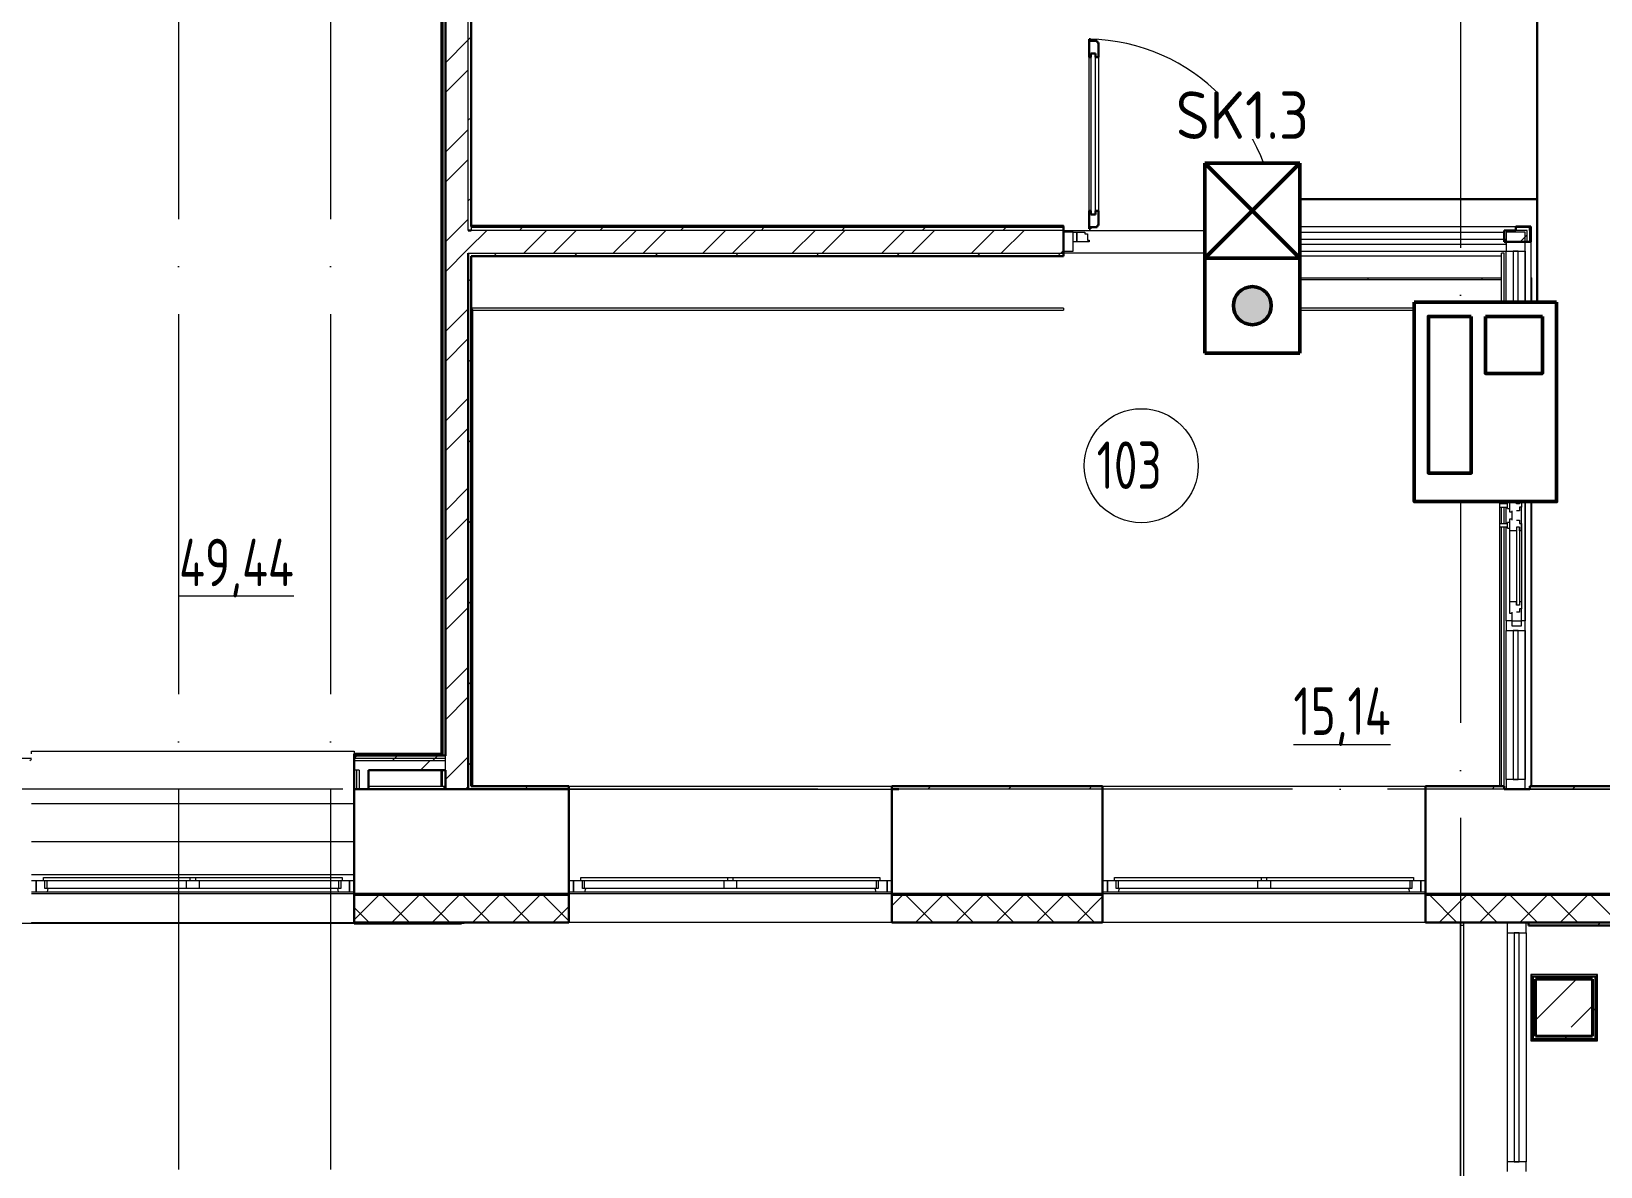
# Model space of a CAD drawing. Header units: millimetres. Extents: x -586848 to 520591, y -385801 to 675781.
# Drawn here: x -43034 to -34771, y 610581 to 616554 of the extents above; entities that cross this region are included whole.
import ezdxf

# ---------------------------------------------------------------- set-up
doc = ezdxf.new("R2010")
doc.units = ezdxf.units.MM
doc.set_wipeout_variables(frame=1)
doc.linetypes.add('ADSK_Линия сетки', pattern=[25, 20, -2.5, 0, -2.5])
doc.linetypes.add('Скрытая', pattern=[7.14375, 4.7625, -2.38125])
for name, color, linetype, lineweight in [('1Шлейф RS-485', 5, 'Скрытая', 50), ('_ Окна', 7, 'Continuous', 9), ('RC-Извещатели_охранные', 5, 'Continuous', 30), ('RC-Линии_связи-Адресные', 5, 'Continuous', 30), ('Витраж', 7, 'Continuous', 9), ('Двери', 252, 'Continuous', 9), ('Лестницы', 252, 'Continuous', 9), ('Марки помещений', 252, 'Continuous', 20), ('Маркировка Не АУ', 7, 'Continuous', 25), ('Несущие колонны', 252, 'Continuous', 18), ('НО СКУД', 7, 'Continuous', 50), ('Ограждение', 252, 'Continuous', 9), ('Окна', 252, 'Continuous', 9), ('Оси', 252, 'Continuous', 9), ('Панели витража', 252, 'Continuous', 9), ('Перекрытие', 252, 'Continuous', 18), ('Стены внутренние', 7, 'Continuous', 18), ('Стены наружные', 7, 'Continuous', 18), ('Стены штриховка', 7, 'Continuous', 9)]:
    doc.layers.add(name, color=color, linetype=linetype, lineweight=lineweight)
doc.layers.add('Двери открывание', color=7, linetype='Continuous', lineweight=9, true_color=0xc0c0c0)
doc.styles.add('GOST Common_3', font='', dxfattribs={"height": 3.5})
doc.styles.add('ISOCPEUR', font='isocpeur.ttf', dxfattribs={"width": 0.9, "height": 350})
doc.styles.get('GOST Common_3').set_extended_font_data('GOST 2.304 type A')
pattern_1 = [(0, (-46194.8, 96), (0, 600), []), (90, (-46194.8, 96), (-600, 4e-14), [])]

# ---------------------------------------------------------------- blocks, each defined once
blk = doc.blocks.new('1 этаж')
at = {"layer": 'Несущие колонны', "lineweight": 9, "true_color": 0x636466}
h = blk.add_hatch(dxfattribs=at)
h.set_pattern_fill('FP_10', color=251, angle=180, style=0, pattern_type=2)
h.set_pattern_definition([(45, (-32119.82, 96), (-224.5064, 224.5064), []), (45, (-31895.32, 96), (-224.5064, 224.5064), [396.875, -79.375, 3.353, -76.022])])
h.paths.add_polyline_path([(-34010.8, -21443.7), (-34010.8, -21143.7), (-34310.8, -21143.7), (-34310.8, -21443.7)])
at = {"layer": 'Ограждение', "true_color": 0x636466}
h = blk.add_hatch(dxfattribs=at)
h.set_pattern_fill('FP_25', color=251, style=0, pattern_type=2)
h.set_pattern_definition([(0, (-32119.8, 96), (0, 600), []), (90, (-32119.8, 96), (-600, 4e-14), [])])
h.paths.add_polyline_path([(-39500.4, -17183.7), (-36795.8, -17183.7), (-36795.8, -17178.7), (-39915.8, -17178.7), (-39915.8, -17183.7), (-39910.8, -17183.7)])
h = blk.add_hatch(dxfattribs=at)
h.set_pattern_fill('FP_29', color=251, style=0, pattern_type=2)
h.set_pattern_definition(pattern_1)
h.paths.add_polyline_path([(-35565.8, -17463.7), (-34490.8, -17463.7), (-34490.8, -17453.7), (-35565.8, -17453.7)])
h.paths.add_polyline_path([(-34335.8, -17458.7), (-34330.8, -17453.7), (-34335.8, -17453.7)])
h = blk.add_hatch(dxfattribs=at)
h.set_pattern_fill('FP_29', color=251, style=0, pattern_type=2)
h.set_pattern_definition(pattern_1)
h.paths.add_polyline_path([(-34335.8, -20128.7), (-34330.8, -20128.7), (-34330.8, -17453.7), (-34335.8, -17458.7), (-34335.8, -20123.7)])
at = {"layer": 'Стены наружные', "lineweight": 9, "true_color": 0x636466}
h = blk.add_hatch(dxfattribs=at)
h.set_pattern_fill('FP_41', color=251, style=0, pattern_type=2)
h.set_pattern_definition([(180, (-32119.82, 96), (-1e-14, -100), [])])
h.paths.add_polyline_path([(-66005.8, -20703.7), (-64730.8, -20703.7), (-64730.8, -20693.7), (-66005.8, -20693.7)])
h.paths.add_polyline_path([(2117.4, -20703.7), (2694.2, -20703.7), (2694.2, -20693.7), (1409.2, -20693.7), (1409.2, -20703.7)])
h.paths.add_polyline_path([(-63030.8, -20703.7), (-61880.8, -20703.7), (-61880.8, -20693.7), (-63030.8, -20693.7)])
h.paths.add_polyline_path([(-752.8, -20703.7), (-290.8, -20703.7), (-290.8, -20693.7), (-1390.8, -20693.7), (-1390.8, -20703.7)])
h.paths.add_polyline_path([(-60180.8, -20703.7), (-59050.8, -20703.7), (-59050.8, -20693.7), (-60180.8, -20693.7)])
h.paths.add_polyline_path([(-3623, -20703.7), (-3090.8, -20703.7), (-3090.8, -20693.7), (-4165.8, -20693.7), (-4165.8, -20703.7)])
h.paths.add_polyline_path([(-57350.8, -20703.7), (-56240.8, -20703.7), (-56240.8, -20693.7), (-57350.8, -20693.7)])
h.paths.add_polyline_path([(-5865.8, -20703.7), (-5865.8, -20693.7), (-6960.8, -20693.7), (-6960.8, -20703.7), (-6493.2, -20703.7)])
h.paths.add_polyline_path([(-54540.8, -20703.7), (-53450.8, -20703.7), (-53450.8, -20693.7), (-54540.8, -20693.7)])
h.paths.add_polyline_path([(-8660.8, -20703.7), (-8660.8, -20693.7), (-9765.8, -20693.7), (-9765.8, -20703.7), (-9363.4, -20703.7)])
h.paths.add_polyline_path([(-51750.8, -20703.7), (-50620.8, -20703.7), (-50620.8, -20693.7), (-51750.8, -20693.7)])
h.paths.add_polyline_path([(-11516, -20703.7), (-11465.8, -20703.7), (-11465.8, -20693.7), (-12545.8, -20693.7), (-12545.8, -20703.7), (-12233.6, -20703.7)])
h.paths.add_polyline_path([(-48920.8, -20703.7), (-47800.8, -20703.7), (-47800.8, -20693.7), (-48920.8, -20693.7)])
h.paths.add_polyline_path([(-14245.8, -20703.7), (-14245.8, -20693.7), (-15320.8, -20693.7), (-15320.8, -20703.7), (-14386.2, -20703.7)])
h.paths.add_polyline_path([(-46100.8, -20703.7), (-45030.8, -20703.7), (-45030.8, -20693.7), (-46100.8, -20693.7)])
h.paths.add_polyline_path([(-17256.4, -20703.7), (-17020.8, -20703.7), (-17020.8, -20693.7), (-18120.8, -20693.7), (-18120.8, -20703.7), (-17974, -20703.7)])
h.paths.add_polyline_path([(-43330.8, -20703.7), (-42230.8, -20703.7), (-42230.8, -20693.7), (-43330.8, -20693.7)])
h.paths.add_polyline_path([(-19820.8, -20703.7), (-19820.8, -20693.7), (-20920.8, -20693.7), (-20920.8, -20703.7), (-20126.6, -20703.7)])
h.paths.add_polyline_path([(-40530.8, -20703.7), (-39400.8, -20703.7), (-39400.8, -20693.7), (-40530.8, -20693.7)])
h.paths.add_polyline_path([(-22620.8, -20703.7), (-22620.8, -20693.7), (-23700.8, -20693.7), (-23700.8, -20703.7), (-22996.8, -20703.7)])
h.paths.add_polyline_path([(-25867, -20703.7), (-25400.8, -20703.7), (-25400.8, -20693.7), (-26500.8, -20693.7), (-26500.8, -20703.7), (-26498.8, -20703.7)])
h.paths.add_polyline_path([(-37700.8, -20703.7), (-36590.8, -20703.7), (-36590.8, -20693.7), (-37700.8, -20693.7)])
h.paths.add_polyline_path([(-28202.8, -20703.7), (-28200.8, -20703.7), (-28200.8, -20693.7), (-29240.8, -20693.7), (-29239.8, -20703.7), (-28378.4, -20703.7)])
h.paths.add_polyline_path([(-34890.8, -20703.7), (-33780.8, -20703.7), (-33780.8, -20693.7), (-34890.8, -20693.7)])
h.paths.add_polyline_path([(-30940.8, -20703.7), (-30940.8, -20693.7), (-32080.8, -20693.7), (-32079.8, -20703.7), (-31090.8, -20703.7)])
at = {"layer": '_ Окна', "color": 251, "lineweight": 18, "true_color": 0x636466}
for p, q in [((-34385.8, -18123.7), (-34435.8, -18123.7)), ((-34435.8, -18123.7), (-34435.8, -18194.7)), ((-34385.8, -18212.7), (-34385.8, -18123.7)), ((-34445.8, -18249.7), (-34445.8, -18187.7)), ((-34445.8, -18187.7), (-34435.8, -18187.7)), ((-34411.8, -18249.7), (-34445.8, -18249.7)), ((-34411.8, -18194.7), (-34395.8, -18194.7)), ((-34411.8, -18231.7), (-34411.8, -18249.7)), ((-34395.8, -18231.7), (-34411.8, -18231.7)), ((-34395.8, -18194.7), (-34395.8, -18212.7)), ((-34395.8, -18212.7), (-34385.8, -18212.7)), ((-34395.8, -18249.7), (-34395.8, -18231.7)), ((-34385.8, -18249.7), (-34395.8, -18249.7)), ((-34385.8, -18249.7), (-34385.8, -18212.7)), ((-34445.8, -18685.7), (-34445.8, -18623.7)), ((-34411.8, -18623.7), (-34445.8, -18623.7)), ((-34411.8, -18641.7), (-34411.8, -18623.7)), ((-34395.8, -18641.7), (-34411.8, -18641.7)), ((-34395.8, -18623.7), (-34395.8, -18641.7)), ((-34385.8, -18623.7), (-34395.8, -18623.7)), ((-34385.8, -18660.7), (-34395.8, -18660.7)), ((-34395.8, -18660.7), (-34395.8, -18678.7)), ((-34385.8, -18623.7), (-34385.8, -18660.7)), ((-34385.8, -18746.7), (-34385.8, -18660.7)), ((-34435.8, -18685.7), (-34445.8, -18685.7)), ((-34445.8, -18783.7), (-34445.8, -18721.7)), ((-34445.8, -18721.7), (-34435.8, -18721.7)), ((-34435.8, -18678.7), (-34435.8, -18728.7)), ((-34395.8, -18678.7), (-34411.8, -18678.7)), ((-34411.8, -18728.7), (-34395.8, -18728.7)), ((-34395.8, -18728.7), (-34395.8, -18746.7)), ((-34395.8, -18746.7), (-34385.8, -18746.7)), ((-34385.8, -18783.7), (-34385.8, -18746.7)), ((-34411.8, -18783.7), (-34445.8, -18783.7)), ((-34411.8, -18765.7), (-34411.8, -18783.7)), ((-34395.8, -18765.7), (-34411.8, -18765.7)), ((-34395.8, -18783.7), (-34395.8, -18765.7)), ((-34385.8, -18783.7), (-34395.8, -18783.7)), ((-34445.8, -19219.7), (-34445.8, -19157.7)), ((-34411.8, -19157.7), (-34445.8, -19157.7)), ((-34411.8, -19175.7), (-34411.8, -19157.7)), ((-34395.8, -19157.7), (-34395.8, -19175.7)), ((-34385.8, -19157.7), (-34395.8, -19157.7)), ((-34385.8, -19157.7), (-34385.8, -19194.7)), ((-34435.8, -19219.7), (-34445.8, -19219.7)), ((-34435.8, -19212.7), (-34435.8, -19283.7)), ((-34395.8, -19175.7), (-34411.8, -19175.7)), ((-34395.8, -19212.7), (-34411.8, -19212.7)), ((-34385.8, -19194.7), (-34395.8, -19194.7)), ((-34395.8, -19194.7), (-34395.8, -19212.7)), ((-34385.8, -19283.7), (-34385.8, -19194.7)), ((-34435.8, -19283.7), (-34385.8, -19283.7)), ((-42167.8, -20625.7), (-42205.8, -20625.7)), ((-42205.8, -20625.7), (-42205.8, -20683.7)), ((-42159.8, -20666.7), (-42159.8, -20625.7)), ((-40601.8, -20625.7), (-40601.8, -20666.7)), ((-40555.8, -20625.7), (-40593.8, -20625.7)), ((-40555.8, -20683.7), (-40555.8, -20625.7)), ((-39337.8, -20625.7), (-39375.8, -20625.7)), ((-39375.8, -20625.7), (-39375.8, -20683.7)), ((-39329.8, -20666.7), (-39329.8, -20625.7)), ((-37771.8, -20625.7), (-37771.8, -20666.7)), ((-37725.8, -20625.7), (-37763.8, -20625.7)), ((-37725.8, -20683.7), (-37725.8, -20625.7)), ((-36527.8, -20625.7), (-36565.8, -20625.7)), ((-36565.8, -20625.7), (-36565.8, -20683.7)), ((-36519.8, -20666.7), (-36519.8, -20625.7)), ((-34961.8, -20625.7), (-34961.8, -20666.7)), ((-34915.8, -20625.7), (-34953.8, -20625.7)), ((-34915.8, -20683.7), (-34915.8, -20625.7)), ((-42205.8, -20683.7), (-42146.4, -20683.7)), ((-42147.8, -20666.7), (-42159.8, -20666.7)), ((-42146.4, -20683.7), (-42141.8, -20666.7)), ((-40619.8, -20666.7), (-40615.2, -20683.7)), ((-40615.2, -20683.7), (-40555.8, -20683.7)), ((-40601.8, -20666.7), (-40613.8, -20666.7)), ((-39375.8, -20683.7), (-39316.4, -20683.7)), ((-39317.8, -20666.7), (-39329.8, -20666.7)), ((-39316.4, -20683.7), (-39311.8, -20666.7)), ((-37789.8, -20666.7), (-37785.2, -20683.7)), ((-37785.2, -20683.7), (-37725.8, -20683.7)), ((-37771.8, -20666.7), (-37783.8, -20666.7)), ((-36565.8, -20683.7), (-36506.4, -20683.7)), ((-36507.8, -20666.7), (-36519.8, -20666.7)), ((-36506.4, -20683.7), (-36501.8, -20666.7)), ((-34979.8, -20666.7), (-34975.2, -20683.7)), ((-34975.2, -20683.7), (-34915.8, -20683.7)), ((-34961.8, -20666.7), (-34973.8, -20666.7))]:
    blk.add_line(p, q, dxfattribs=at)
at = {"layer": '_ Окна', "color": 251, "true_color": 0x636466}
for p, q in [((-34435.8, -18148.7), (-34385.8, -18148.7)), ((-34411.8, -18231.7), (-34411.8, -18641.7)), ((-34395.8, -18231.7), (-34395.8, -18641.7)), ((-34411.8, -18765.7), (-34411.8, -19175.7)), ((-34395.8, -18765.7), (-34395.8, -19175.7)), ((-34435.8, -19258.7), (-34385.8, -19258.7)), ((-42205.8, -20625.7), (-42230.8, -20625.7)), ((-42205.8, -20683.7), (-42205.8, -20625.7)), ((-40530.8, -20625.7), (-40555.8, -20625.7)), ((-40555.8, -20625.7), (-40555.8, -20683.7)), ((-39375.8, -20625.7), (-39400.8, -20625.7)), ((-39375.8, -20683.7), (-39375.8, -20625.7)), ((-37700.8, -20625.7), (-37725.8, -20625.7)), ((-37725.8, -20625.7), (-37725.8, -20683.7)), ((-36565.8, -20625.7), (-36590.8, -20625.7)), ((-36565.8, -20683.7), (-36565.8, -20625.7)), ((-34890.8, -20625.7), (-34915.8, -20625.7)), ((-34915.8, -20625.7), (-34915.8, -20683.7)), ((-42230.8, -20683.7), (-42205.8, -20683.7)), ((-40555.8, -20683.7), (-40530.8, -20683.7)), ((-39400.8, -20683.7), (-39375.8, -20683.7)), ((-37725.8, -20683.7), (-37700.8, -20683.7)), ((-36590.8, -20683.7), (-36565.8, -20683.7)), ((-34915.8, -20683.7), (-34890.8, -20683.7))]:
    blk.add_line(p, q, dxfattribs=at)
at = {"layer": 'Витраж', "color": 251, "lineweight": 18, "true_color": 0x636466, "extrusion": (0, 0, -1)}
for p, q in [((-36745.8, -17213.7), (-36795.8, -17213.7)), ((-36795.8, -17213.7), (-36795.8, -17313.7)), ((-36745.8, -17313.7), (-36745.8, -17263.7)), ((-35565.8, -17213.7), (-35615.8, -17213.7)), ((-35615.8, -17263.7), (-35615.8, -17313.7)), ((-35565.8, -17313.7), (-35565.8, -17213.7)), ((-36795.8, -17313.7), (-36745.8, -17313.7)), ((-35615.8, -17313.7), (-35565.8, -17313.7)), ((-34465.8, -18098.7), (-34465.8, -18148.7)), ((-34365.8, -18098.7), (-34465.8, -18098.7)), ((-34465.8, -18148.7), (-34435.8, -18148.7)), ((-34385.8, -18148.7), (-34365.8, -18148.7)), ((-34365.8, -18148.7), (-34365.8, -18098.7)), ((-34465.8, -19258.7), (-34465.8, -19308.7)), ((-34435.8, -19258.7), (-34465.8, -19258.7)), ((-34465.8, -19308.7), (-34365.8, -19308.7)), ((-34365.8, -19258.7), (-34385.8, -19258.7)), ((-34365.8, -19308.7), (-34365.8, -19258.7)), ((-34465.8, -20093.7), (-34465.8, -20143.7)), ((-34365.8, -20093.7), (-34465.8, -20093.7)), ((-34465.8, -20143.7), (-34365.8, -20143.7)), ((-34365.8, -20143.7), (-34365.8, -20093.7)), ((-34360.8, -20849.7), (-34460.8, -20849.7)), ((-34460.8, -20849.7), (-34460.8, -20899.7)), ((-34460.8, -20899.7), (-34360.8, -20899.7)), ((-34360.8, -20899.7), (-34360.8, -20849.7)), ((-34360.8, -22104.7), (-34460.8, -22104.7)), ((-34460.8, -22104.7), (-34460.8, -22154.7)), ((-34360.8, -22154.7), (-34360.8, -22104.7))]:
    blk.add_line(p, q, dxfattribs=at)
at = {"layer": 'Витраж', "color": 251, "true_color": 0x636466}
for p, q in [((-35565.8, -17213.7), (-34475.8, -17213.7)), ((-35565.8, -17313.7), (-34465.8, -17313.7)), ((-34465.8, -18098.7), (-34465.8, -17313.7)), ((-34465.8, -18098.7), (-34465.8, -17313.7)), ((-34365.8, -17313.7), (-34365.8, -18098.7)), ((-34365.8, -18098.7), (-34365.8, -17313.7)), ((-34465.8, -18643.2), (-34465.8, -18148.7)), ((-34465.8, -18643.2), (-34465.8, -18148.7)), ((-34365.8, -18148.7), (-34365.8, -19258.7)), ((-34365.8, -19258.7), (-34365.8, -18148.7)), ((-34465.8, -18748.2), (-34465.8, -18659.2)), ((-34465.8, -18748.2), (-34465.8, -18659.2)), ((-34465.8, -19258.7), (-34465.8, -18764.2)), ((-34465.8, -19258.7), (-34465.8, -18764.2)), ((-34465.8, -20093.7), (-34465.8, -19308.7)), ((-34465.8, -20093.7), (-34465.8, -19308.7)), ((-34365.8, -19308.7), (-34365.8, -20093.7)), ((-34365.8, -20093.7), (-34365.8, -19308.7)), ((-34460.8, -20899.7), (-34460.8, -22104.7)), ((-34360.8, -20899.7), (-34360.8, -22104.7))]:
    blk.add_line(p, q, dxfattribs=at)
at = {"layer": 'Витраж', "color": 251, "lineweight": 18, "true_color": 0x636466}
for p, q in [((-34465.8, -17213.7), (-34465.8, -17313.7)), ((-34365.8, -17213.7), (-34465.8, -17213.7)), ((-34365.8, -17313.7), (-34365.8, -17213.7)), ((-34465.8, -17313.7), (-34365.8, -17313.7))]:
    blk.add_line(p, q, dxfattribs=at)
at = {"layer": 'Двери', "color": 251, "lineweight": 30, "true_color": 0x636466}
for p, q in [((-36661.8, -16197.7), (-36653.8, -16197.7)), ((-36661.8, -16291.7), (-36661.8, -16197.7)), ((-36653.8, -16197.7), (-36653.8, -16206.7)), ((-36653.8, -16206.7), (-36619.8, -16206.7)), ((-36652.8, -16273.7), (-36652.8, -16291.7)), ((-36628.8, -16273.7), (-36652.8, -16273.7)), ((-36628.8, -16291.7), (-36628.8, -16273.7)), ((-36619.8, -16206.7), (-36619.8, -16215.7)), ((-36619.8, -16215.7), (-36611.8, -16215.7)), ((-36611.8, -16215.7), (-36611.8, -16291.7)), ((-36652.8, -16291.7), (-36661.8, -16291.7)), ((-36611.8, -16291.7), (-36628.8, -16291.7)), ((-36661.8, -17195.7), (-36661.8, -17101.7)), ((-36652.8, -17101.7), (-36661.8, -17101.7)), ((-36652.8, -17119.7), (-36652.8, -17101.7)), ((-36628.8, -17101.7), (-36628.8, -17119.7)), ((-36611.8, -17101.7), (-36628.8, -17101.7)), ((-36611.8, -17101.7), (-36611.8, -17177.7)), ((-36628.8, -17119.7), (-36652.8, -17119.7)), ((-36619.8, -17177.7), (-36619.8, -17186.7)), ((-36611.8, -17177.7), (-36619.8, -17177.7)), ((-36653.8, -17195.7), (-36661.8, -17195.7)), ((-36653.8, -17186.7), (-36653.8, -17195.7)), ((-36619.8, -17186.7), (-36653.8, -17186.7))]:
    blk.add_line(p, q, dxfattribs=at)
at = {"layer": 'Двери', "color": 251, "true_color": 0x636466}
for p, q in [((-36652.8, -16273.7), (-36652.8, -17119.7)), ((-36628.8, -16273.7), (-36652.8, -16273.7)), ((-36628.8, -17119.7), (-36628.8, -16273.7)), ((-36661.8, -17101.7), (-36661.8, -16291.7)), ((-36611.8, -16291.7), (-36611.8, -17101.7)), ((-36652.8, -17119.7), (-36628.8, -17119.7)), ((-36745.8, -17213.7), (-36725.8, -17213.7)), ((-36745.8, -17263.7), (-36745.8, -17213.7)), ((-36725.8, -17263.7), (-36745.8, -17263.7)), ((-36725.8, -17213.7), (-36725.8, -17263.7)), ((-36725.8, -17213.7), (-36684.8, -17213.7)), ((-36725.8, -17263.7), (-36725.8, -17213.7)), ((-36661.8, -17263.7), (-36725.8, -17263.7)), ((-36684.8, -17213.7), (-36684.8, -17221.7)), ((-36684.8, -17221.7), (-36670.8, -17221.7)), ((-36670.8, -17221.7), (-36670.8, -17255.7)), ((-36670.8, -17255.7), (-36661.8, -17255.7)), ((-36661.8, -17255.7), (-36661.8, -17263.7)), ((-35699.8, -17255.7), (-35690.8, -17255.7)), ((-35699.8, -17263.7), (-35699.8, -17255.7)), ((-35635.8, -17263.7), (-35699.8, -17263.7)), ((-35690.8, -17221.7), (-35676.8, -17221.7)), ((-35690.8, -17255.7), (-35690.8, -17221.7)), ((-35676.8, -17221.7), (-35676.8, -17213.7)), ((-35676.8, -17213.7), (-35635.8, -17213.7)), ((-35635.8, -17213.7), (-35615.8, -17213.7)), ((-35635.8, -17263.7), (-35635.8, -17213.7)), ((-35635.8, -17213.7), (-35635.8, -17263.7)), ((-35615.8, -17263.7), (-35635.8, -17263.7)), ((-35615.8, -17213.7), (-35615.8, -17263.7))]:
    blk.add_line(p, q, dxfattribs=at)
at = {"layer": 'Двери открывание', "color": 251, "true_color": 0x636466}
blk.add_arc((-36679.8, -17195.7), 998, 0, 88.96655, dxfattribs=at)
at = {"layer": 'Лестницы', "color": 251, "true_color": 0x636466}
for p, q in [((-34690.8, -20845.7), (-34690.8, -24413.8)), ((-34460.8, -20849.7), (-34460.8, -20845.7))]:
    blk.add_line(p, q, dxfattribs=at)
at = {"layer": 'Марки помещений', "color": 251, "true_color": 0x636466}
blk.add_circle((-36387.1, -18441.9), 300, dxfattribs=at)
at = {"layer": 'Несущие колонны', "color": 251, "lineweight": 40, "true_color": 0x636466}
for p, q in [((-34310.8, -21143.7), (-34310.8, -21443.7)), ((-34010.8, -21143.7), (-34310.8, -21143.7)), ((-34310.8, -21443.7), (-34310.8, -21143.7)), ((-34310.8, -21143.7), (-34010.8, -21143.7)), ((-34010.8, -21443.7), (-34010.8, -21143.7)), ((-34010.8, -21143.7), (-34010.8, -21443.7)), ((-34310.8, -21443.7), (-34010.8, -21443.7)), ((-34010.8, -21443.7), (-34310.8, -21443.7))]:
    blk.add_line(p, q, dxfattribs=at)
at = {"layer": 'Ограждение', "color": 251, "true_color": 0x636466}
for p, q in [((-40075.8, -15478.7), (-40075.8, -19958.8)), ((-36795.8, -17178.7), (-39915.8, -17178.7)), ((-36795.8, -17178.7), (-36795.8, -17183.7)), ((-35565.8, -17463.7), (-35565.8, -17453.7)), ((-35565.8, -17453.7), (-34490.8, -17453.7)), ((-34490.8, -17463.7), (-35565.8, -17463.7)), ((-34335.8, -17453.7), (-34330.8, -17453.7)), ((-34330.8, -17453.7), (-34335.8, -17458.7)), ((-34330.8, -20128.7), (-34330.8, -17453.7)), ((-36795.8, -17613.7), (-39915.8, -17613.7)), ((-39915.8, -17613.7), (-39905.8, -17623.7)), ((-39905.8, -17623.7), (-36795.8, -17623.7)), ((-39905.8, -20128.7), (-39905.8, -17623.7)), ((-36795.8, -17613.7), (-36795.8, -17623.7)), ((-35565.8, -17623.7), (-35565.8, -17613.7)), ((-34490.8, -17613.7), (-35565.8, -17613.7)), ((-35565.8, -17623.7), (-34500.8, -17623.7)), ((-34490.8, -17613.7), (-34500.8, -17623.7)), ((-34500.8, -17623.7), (-34500.8, -20128.7)), ((-42230.8, -19958.7), (-42230.8, -19943.7)), ((-42230.8, -19943.7), (-40530.8, -19943.7)), ((-40530.8, -19943.7), (-40530.8, -19958.7)), ((-40075.8, -20043.7), (-40075.8, -20128.7)), ((-40065.8, -20128.7), (-40065.8, -20043.7)), ((-42230.8, -20218.7), (-40530.8, -20218.7)), ((-42230.8, -20418.7), (-40530.8, -20418.7)), ((-42230.8, -20593.7), (-40530.8, -20593.7)), ((-34335.8, -21118.7), (-34335.8, -21468.7)), ((-33985.8, -21118.7), (-34335.8, -21118.7)), ((-34325.8, -21128.7), (-34335.8, -21118.7)), ((-33985.8, -21118.7), (-33995.8, -21128.7)), ((-33985.8, -21468.7), (-33985.8, -21118.7)), ((-34335.8, -21468.7), (-34325.8, -21458.7)), ((-34335.8, -21468.7), (-33985.8, -21468.7)), ((-33985.8, -21468.7), (-33995.8, -21458.7))]:
    blk.add_line(p, q, dxfattribs=at)
at = {"layer": 'Окна', "color": 251, "true_color": 0x636466}
for p, q in [((-34445.8, -18623.7), (-34445.8, -18249.7)), ((-34385.8, -18212.7), (-34385.8, -18660.7)), ((-34385.8, -18249.7), (-34385.8, -18623.7)), ((-34498.8, -18659.2), (-34498.8, -18643.2)), ((-34458.8, -18643.2), (-34498.8, -18643.2)), ((-34498.8, -18659.2), (-34458.8, -18659.2)), ((-34458.8, -18666.2), (-34458.8, -18636.2)), ((-34445.8, -18636.2), (-34458.8, -18636.2)), ((-34458.8, -18666.2), (-34445.8, -18666.2)), ((-34498.8, -18764.2), (-34498.8, -18748.2)), ((-34458.8, -18748.2), (-34498.8, -18748.2)), ((-34458.8, -18771.2), (-34458.8, -18741.2)), ((-34445.8, -18741.2), (-34458.8, -18741.2)), ((-34385.8, -18746.7), (-34385.8, -19194.7)), ((-34498.8, -18764.2), (-34458.8, -18764.2)), ((-34458.8, -18771.2), (-34445.8, -18771.2)), ((-34445.8, -19157.7), (-34445.8, -18783.7)), ((-34385.8, -18783.7), (-34385.8, -19157.7)), ((-42167.8, -20608.7), (-41395.8, -20608.7)), ((-42167.8, -20625.7), (-42167.8, -20608.7)), ((-41395.8, -20625.7), (-42167.8, -20625.7)), ((-42147.8, -20666.7), (-42147.8, -20625.7)), ((-41415.8, -20625.7), (-41415.8, -20666.7)), ((-41395.8, -20608.7), (-41365.8, -20608.7)), ((-41395.8, -20608.7), (-41395.8, -20625.7)), ((-41365.8, -20625.7), (-41395.8, -20625.7)), ((-41365.8, -20608.7), (-40593.8, -20608.7)), ((-41365.8, -20625.7), (-41365.8, -20608.7)), ((-40593.8, -20625.7), (-41365.8, -20625.7)), ((-41345.8, -20666.7), (-41345.8, -20625.7)), ((-40613.8, -20625.7), (-40613.8, -20666.7)), ((-40593.8, -20608.7), (-40593.8, -20625.7)), ((-39337.8, -20608.7), (-38565.8, -20608.7)), ((-39337.8, -20625.7), (-39337.8, -20608.7)), ((-38565.8, -20625.7), (-39337.8, -20625.7)), ((-39317.8, -20666.7), (-39317.8, -20625.7)), ((-38585.8, -20625.7), (-38585.8, -20666.7)), ((-38565.8, -20608.7), (-38535.8, -20608.7)), ((-38565.8, -20608.7), (-38565.8, -20625.7)), ((-38535.8, -20625.7), (-38565.8, -20625.7)), ((-38535.8, -20608.7), (-37763.8, -20608.7)), ((-38535.8, -20625.7), (-38535.8, -20608.7)), ((-37763.8, -20625.7), (-38535.8, -20625.7)), ((-38515.8, -20666.7), (-38515.8, -20625.7)), ((-37783.8, -20625.7), (-37783.8, -20666.7)), ((-37763.8, -20608.7), (-37763.8, -20625.7)), ((-36527.8, -20608.7), (-35755.8, -20608.7)), ((-36527.8, -20625.7), (-36527.8, -20608.7)), ((-35755.8, -20625.7), (-36527.8, -20625.7)), ((-36507.8, -20666.7), (-36507.8, -20625.7)), ((-35775.8, -20625.7), (-35775.8, -20666.7)), ((-35755.8, -20608.7), (-35725.8, -20608.7)), ((-35755.8, -20608.7), (-35755.8, -20625.7)), ((-35725.8, -20625.7), (-35755.8, -20625.7)), ((-35725.8, -20608.7), (-34953.8, -20608.7)), ((-35725.8, -20625.7), (-35725.8, -20608.7)), ((-34953.8, -20625.7), (-35725.8, -20625.7)), ((-35705.8, -20666.7), (-35705.8, -20625.7)), ((-34973.8, -20625.7), (-34973.8, -20666.7)), ((-34953.8, -20608.7), (-34953.8, -20625.7)), ((-41415.8, -20666.7), (-42147.8, -20666.7)), ((-42146.4, -20683.7), (-40615.2, -20683.7)), ((-41345.8, -20666.7), (-41415.8, -20666.7)), ((-40613.8, -20666.7), (-41345.8, -20666.7)), ((-38585.8, -20666.7), (-39317.8, -20666.7)), ((-39316.4, -20683.7), (-37785.2, -20683.7)), ((-38515.8, -20666.7), (-38585.8, -20666.7)), ((-37783.8, -20666.7), (-38515.8, -20666.7)), ((-35775.8, -20666.7), (-36507.8, -20666.7)), ((-36506.4, -20683.7), (-34975.2, -20683.7)), ((-35705.8, -20666.7), (-35775.8, -20666.7)), ((-34973.8, -20666.7), (-35705.8, -20666.7))]:
    blk.add_line(p, q, dxfattribs=at)
at = {"layer": 'Оси', "color": 251, "linetype": 'ADSK_Линия сетки', "ltscale": 100, "true_color": 0x636466}
for p, q in [((-34705.8, 32206.9), (-34705.8, -33769.9)), ((-41455.8, -2643.7), (-41455.8, -33769.9)), ((-40655.8, -2643.7), (-40655.8, -33769.9)), ((4411.5, -20143.7), (-72528.1, -20143.7))]:
    blk.add_line(p, q, dxfattribs=at)
at = {"layer": 'Панели витража', "color": 251, "lineweight": 18, "true_color": 0x636466}
for p, q in [((-34465.8, -17251.2), (-35565.8, -17251.2)), ((-35565.8, -17251.2), (-35565.8, -17276.2)), ((-34465.8, -17276.2), (-34465.8, -17251.2)), ((-35565.8, -17276.2), (-34465.8, -17276.2)), ((-34428.3, -17313.7), (-34428.3, -18098.7)), ((-34403.3, -17313.7), (-34428.3, -17313.7)), ((-34403.3, -18098.7), (-34403.3, -17313.7)), ((-34428.3, -18098.7), (-34403.3, -18098.7)), ((-34428.3, -19308.7), (-34428.3, -20093.7)), ((-34403.3, -19308.7), (-34428.3, -19308.7)), ((-34403.3, -20093.7), (-34403.3, -19308.7)), ((-34428.3, -20093.7), (-34403.3, -20093.7)), ((-34398.3, -20899.7), (-34423.3, -20899.7)), ((-34423.3, -20899.7), (-34423.3, -22104.7)), ((-34398.3, -22104.7), (-34398.3, -20899.7)), ((-34423.3, -22104.7), (-34398.3, -22104.7))]:
    blk.add_line(p, q, dxfattribs=at)
at = {"layer": 'Перекрытие', "color": 251, "ltscale": 100, "true_color": 0x636466}
blk.add_line((-34360.8, -20845.7), (-34360.8, -20849.7), dxfattribs=at)
at = {"layer": 'Стены внутренние', "color": 251, "lineweight": 30, "true_color": 0x636466}
for p, q in [((-40530.8, -20143.7), (-40530.8, -20693.7)), ((-40050.8, -20143.7), (-40455.8, -20143.7)), ((-39400.8, -20693.7), (-39400.8, -20143.7)), ((-37663.3, -20143.7), (-37700.8, -20143.7)), ((-37700.8, -20143.7), (-37700.8, -20693.7)), ((-36590.8, -20693.7), (-36590.8, -20143.7)), ((-34890.8, -20143.7), (-34890.8, -20693.7)), ((-34340.8, -20143.7), (-34475.8, -20143.7)), ((-40530.8, -20693.7), (-39400.8, -20693.7)), ((-40530.8, -20703.7), (-40530.8, -20845.7)), ((-39400.8, -20845.7), (-39400.8, -20703.7)), ((-37700.8, -20693.7), (-36590.8, -20693.7)), ((-37700.8, -20703.7), (-37700.8, -20845.7)), ((-36590.8, -20845.7), (-36590.8, -20703.7)), ((-34890.8, -20693.7), (-33780.8, -20693.7)), ((-34890.8, -20703.7), (-34890.8, -20845.7)), ((-40530.8, -20845.7), (-39400.8, -20845.7)), ((-37700.8, -20845.7), (-36590.8, -20845.7)), ((-34890.8, -20845.7), (-34348.3, -20845.7))]:
    blk.add_line(p, q, dxfattribs=at)
at = {"layer": 'Стены внутренние', "color": 251, "true_color": 0x636466}
for p, q in [((-39400.8, -20143.7), (-37700.8, -20143.7)), ((-36590.8, -20143.7), (-37663.3, -20143.7)), ((-34475.8, -20143.7), (-34890.8, -20143.7)), ((-33735.8, -20143.7), (-34340.8, -20143.7)), ((-40530.8, -20693.7), (-42230.8, -20693.7)), ((-37700.8, -20693.7), (-39400.8, -20693.7)), ((-34890.8, -20693.7), (-36590.8, -20693.7)), ((-37700.8, -20845.7), (-39400.8, -20845.7)), ((-34890.8, -20845.7), (-36590.8, -20845.7))]:
    blk.add_line(p, q, dxfattribs=at)
at = {"layer": 'Стены внутренние', "color": 251, "linetype": 'Continuous', "lineweight": 9, "true_color": 0x636466}
for p, q in [((-40528.8, -20828.8), (-40403.8, -20703.7)), ((-40242.2, -20843.7), (-40382.2, -20703.7)), ((-40331.6, -20843.7), (-40191.6, -20703.7)), ((-40030.1, -20843.7), (-40170.1, -20703.7)), ((-40119.5, -20843.7), (-39979.5, -20703.7)), ((-39817.9, -20843.7), (-39957.9, -20703.7)), ((-39907.4, -20843.7), (-39767.4, -20703.7)), ((-39605.8, -20843.7), (-39745.8, -20703.7)), ((-39695.2, -20843.7), (-39555.2, -20703.7)), ((-39402.8, -20834.6), (-39533.7, -20703.7)), ((-37700.8, -20758.5), (-37646, -20703.7)), ((-37484.5, -20843.7), (-37624.5, -20703.7)), ((-37573.9, -20843.7), (-37433.9, -20703.7)), ((-37272.3, -20843.7), (-37412.3, -20703.7)), ((-37361.8, -20843.7), (-37221.8, -20703.7)), ((-37060.2, -20843.7), (-37200.2, -20703.7)), ((-37149.7, -20843.7), (-37009.7, -20703.7)), ((-36848.1, -20843.7), (-36988.1, -20703.7)), ((-36937.5, -20843.7), (-36797.5, -20703.7)), ((-36635.9, -20843.7), (-36775.9, -20703.7)), ((-36725.4, -20843.7), (-36592.8, -20711.1)), ((-34888.8, -20704.2), (-34888.3, -20703.7)), ((-34726.7, -20843.7), (-34866.7, -20703.7)), ((-34816.2, -20843.7), (-34676.2, -20703.7)), ((-34514.6, -20843.7), (-34654.6, -20703.7)), ((-34604.1, -20843.7), (-34464.1, -20703.7)), ((-34302.5, -20843.7), (-34442.5, -20703.7)), ((-34391.9, -20843.7), (-34251.9, -20703.7)), ((-34090.4, -20843.7), (-34230.4, -20703.7)), ((-34179.8, -20843.7), (-34039.8, -20703.7)), ((-33878.2, -20843.7), (-34018.2, -20703.7)), ((-40454.3, -20843.7), (-40530.8, -20767.2)), ((-39483.1, -20843.7), (-39400.8, -20761.4)), ((-40530.8, -20833.6), (-40528.8, -20833.6)), ((-40495.3, -20845.7), (-40496.4, -20843.7)), ((-39908.7, -20845.7), (-39909.8, -20843.7)), ((-37696.6, -20843.7), (-37700.8, -20839.5)), ((-37093.1, -20845.7), (-37094.2, -20843.7)), ((-34629.4, -20845.7), (-34630.6, -20843.7))]:
    blk.add_line(p, q, dxfattribs=at)
at = {"layer": 'Стены наружные', "color": 251, "lineweight": 30, "true_color": 0x636466}
for p, q in [((-39915.8, -17183.7), (-39915.8, -13823.7)), ((-40050.8, -14513.7), (-40050.8, -19968.7)), ((-40070.8, -15203.7), (-40070.8, -19958.7)), ((-40065.8, -15203.7), (-40065.8, -19963.7)), ((-36795.8, -17183.7), (-39915.8, -17183.7)), ((-36795.8, -17338.7), (-36795.8, -17183.7)), ((-34415.8, -17183.7), (-34415.8, -17203.7)), ((-34335.8, -17183.7), (-34415.8, -17183.7)), ((-34335.8, -17263.7), (-34335.8, -17183.7)), ((-39915.8, -17203.7), (-39930.8, -17203.7)), ((-34475.8, -17203.7), (-34475.8, -17263.7)), ((-34415.8, -17203.7), (-34475.8, -17203.7)), ((-34475.8, -17263.7), (-34335.8, -17263.7)), ((-34340.8, -17203.7), (-34340.8, -17188.7)), ((-39930.8, -20143.7), (-39930.8, -17323.7)), ((-39915.8, -17338.7), (-36795.8, -17338.7)), ((-39915.8, -20128.7), (-39915.8, -17338.7)), ((-40530.8, -19958.7), (-40530.8, -20143.7)), ((-40070.8, -19958.7), (-40530.8, -19958.7)), ((-40455.8, -20043.7), (-40050.8, -20043.7)), ((-40455.8, -20143.7), (-40455.8, -20043.7)), ((-40050.8, -20043.7), (-40050.8, -20143.7)), ((-40530.8, -20143.7), (-40455.8, -20143.7)), ((-40050.8, -20143.7), (-39400.8, -20143.7)), ((-39400.8, -20128.7), (-39915.8, -20128.7)), ((-39400.8, -20143.7), (-39400.8, -20128.7)), ((-36590.8, -20128.7), (-37700.8, -20128.7)), ((-37700.8, -20128.7), (-37700.8, -20143.7)), ((-36590.8, -20143.7), (-36590.8, -20128.7)), ((-34475.8, -20128.7), (-34890.8, -20128.7)), ((-34890.8, -20128.7), (-34890.8, -20143.7)), ((-34475.8, -20143.7), (-34475.8, -20128.7)), ((-33780.8, -20128.7), (-34340.8, -20128.7)), ((-34340.8, -20128.7), (-34340.8, -20143.7)), ((-39400.8, -20693.7), (-40530.8, -20693.7)), ((-40530.8, -20693.7), (-40530.8, -20703.7)), ((-39400.8, -20703.7), (-39400.8, -20693.7)), ((-36590.8, -20693.7), (-37700.8, -20693.7)), ((-37700.8, -20693.7), (-37700.8, -20703.7)), ((-36590.8, -20703.7), (-36590.8, -20693.7)), ((-33780.8, -20693.7), (-34890.8, -20693.7)), ((-34890.8, -20693.7), (-34890.8, -20703.7)), ((-40530.8, -20845.7), (-40530.8, -20850.7)), ((-40530.8, -20850.7), (-39965.8, -20850.7)), ((-39965.8, -20850.7), (-39965.8, -20845.7)), ((-33780.8, -20845.7), (-34348.3, -20845.7)), ((-34348.3, -20845.7), (-34348.3, -20860.7)), ((-34348.3, -20860.7), (-33780.8, -20860.7)), ((-33995.8, -21128.7), (-34325.8, -21128.7)), ((-34325.8, -21128.7), (-34325.8, -21458.7)), ((-33995.8, -21458.7), (-33995.8, -21128.7)), ((-34325.8, -21458.7), (-33995.8, -21458.7))]:
    blk.add_line(p, q, dxfattribs=at)
at = {"layer": 'Стены наружные', "color": 251, "linetype": 'Continuous', "lineweight": 9, "true_color": 0x636466}
for p, q in [((-39930.8, -16200.3), (-39915.8, -16185.3)), ((-40070.8, -16198.8), (-40065.8, -16193.8)), ((-40070.8, -16269.5), (-40065.8, -16264.5)), ((-40050.8, -16321.3), (-39930.8, -16201.3)), ((-40070.8, -16340.3), (-40065.8, -16335.3)), ((-40050.8, -16478.5), (-39930.8, -16358.5)), ((-40070.8, -16411), (-40065.8, -16406)), ((-40070.8, -16481.7), (-40065.8, -16476.7)), ((-40070.8, -16552.4), (-40065.8, -16547.4)), ((-40070.8, -16623.1), (-40065.8, -16618.1)), ((-40070.8, -16693.8), (-40065.8, -16688.8)), ((-40050.8, -16792.8), (-39930.8, -16672.8)), ((-39930.8, -16624.5), (-39915.8, -16609.5)), ((-40070.8, -16764.5), (-40065.8, -16759.5)), ((-40070.8, -16835.2), (-40065.8, -16830.2)), ((-40050.8, -16949.9), (-39930.8, -16829.9)), ((-40070.8, -16905.9), (-40065.8, -16900.9)), ((-40070.8, -16976.7), (-40065.8, -16971.7)), ((-40070.8, -17047.4), (-40065.8, -17042.4)), ((-39930.8, -17048.8), (-39915.8, -17033.8)), ((-40070.8, -17118.1), (-40065.8, -17113.1)), ((-40070.8, -17188.8), (-40065.8, -17183.8)), ((-40050.3, -17263.7), (-39930.8, -17144.2)), ((-39858.6, -17188.7), (-39853.6, -17183.7)), ((-39787.9, -17188.7), (-39782.9, -17183.7)), ((-39717.2, -17188.7), (-39712.2, -17183.7)), ((-39646.5, -17188.7), (-39641.5, -17183.7)), ((-39575.8, -17188.7), (-39570.8, -17183.7)), ((-39505.1, -17188.7), (-39500.1, -17183.7)), ((-39434.3, -17188.7), (-39429.3, -17183.7)), ((-39363.6, -17188.7), (-39358.6, -17183.7)), ((-39292.9, -17188.7), (-39287.9, -17183.7)), ((-39222.2, -17188.7), (-39217.2, -17183.7)), ((-39151.5, -17188.7), (-39146.5, -17183.7)), ((-39080.8, -17188.7), (-39075.8, -17183.7)), ((-39010.1, -17188.7), (-39005.1, -17183.7)), ((-38939.4, -17188.7), (-38934.4, -17183.7)), ((-38868.7, -17188.7), (-38863.7, -17183.7)), ((-38798, -17188.7), (-38793, -17183.7)), ((-38727.2, -17188.7), (-38722.2, -17183.7)), ((-38656.5, -17188.7), (-38651.5, -17183.7)), ((-38585.8, -17188.7), (-38580.8, -17183.7)), ((-38515.1, -17188.7), (-38510.1, -17183.7)), ((-38444.4, -17188.7), (-38439.4, -17183.7)), ((-38373.7, -17188.7), (-38368.7, -17183.7)), ((-38303, -17188.7), (-38298, -17183.7)), ((-38232.3, -17188.7), (-38227.3, -17183.7)), ((-38161.6, -17188.7), (-38156.6, -17183.7)), ((-38090.8, -17188.7), (-38085.8, -17183.7)), ((-38020.1, -17188.7), (-38015.1, -17183.7)), ((-37949.4, -17188.7), (-37944.4, -17183.7)), ((-37878.7, -17188.7), (-37873.7, -17183.7)), ((-37808, -17188.7), (-37803, -17183.7)), ((-37737.3, -17188.7), (-37732.3, -17183.7)), ((-37666.6, -17188.7), (-37661.6, -17183.7)), ((-37595.9, -17188.7), (-37590.9, -17183.7)), ((-37525.2, -17188.7), (-37520.2, -17183.7)), ((-37454.5, -17188.7), (-37449.5, -17183.7)), ((-37383.7, -17188.7), (-37378.7, -17183.7)), ((-37313, -17188.7), (-37308, -17183.7)), ((-37242.3, -17188.7), (-37237.3, -17183.7)), ((-37171.6, -17188.7), (-37166.6, -17183.7)), ((-37100.9, -17188.7), (-37095.9, -17183.7)), ((-37030.2, -17188.7), (-37025.2, -17183.7)), ((-36959.5, -17188.7), (-36954.5, -17183.7)), ((-36888.8, -17188.7), (-36883.8, -17183.7)), ((-36818.1, -17188.7), (-36813.1, -17183.7)), ((-34413.9, -17188.7), (-34408.9, -17183.7)), ((-34343.2, -17188.7), (-34338.2, -17183.7)), ((-40070.8, -17259.5), (-40065.8, -17254.5)), ((-40050.8, -17264.2), (-40050.3, -17263.7)), ((-39930.8, -17301.4), (-39833.1, -17203.7)), ((-39661.5, -17203.7), (-39646.5, -17188.7)), ((-39638.8, -17323.7), (-39518.8, -17203.7)), ((-39481.7, -17323.7), (-39361.7, -17203.7)), ((-39237.2, -17203.7), (-39222.2, -17188.7)), ((-39167.4, -17323.7), (-39047.4, -17203.7)), ((-39010.2, -17323.7), (-38890.2, -17203.7)), ((-38813, -17203.7), (-38798, -17188.7)), ((-38695.9, -17323.7), (-38575.9, -17203.7)), ((-38538.7, -17323.7), (-38418.7, -17203.7)), ((-38388.7, -17203.7), (-38373.7, -17188.7)), ((-38224.4, -17323.7), (-38104.4, -17203.7)), ((-38067.3, -17323.7), (-37947.3, -17203.7)), ((-37964.4, -17203.7), (-37949.4, -17188.7)), ((-37753, -17323.7), (-37633, -17203.7)), ((-37595.8, -17323.7), (-37475.8, -17203.7)), ((-37540.2, -17203.7), (-37525.2, -17188.7)), ((-37281.5, -17323.7), (-37161.5, -17203.7)), ((-37124.4, -17323.7), (-37004.4, -17203.7)), ((-37115.9, -17203.7), (-37100.9, -17188.7)), ((-34392.7, -17263.7), (-34355.8, -17226.8)), ((-34340.8, -17257.1), (-34335.8, -17252.1)), ((-40070.8, -17330.2), (-40065.8, -17325.2)), ((-40050.8, -17421.4), (-39930.8, -17301.4)), ((-39796.5, -17338.7), (-39781.5, -17323.7)), ((-39372.2, -17338.7), (-39357.2, -17323.7)), ((-38948, -17338.7), (-38933, -17323.7)), ((-38523.7, -17338.7), (-38508.7, -17323.7)), ((-38099.4, -17338.7), (-38084.4, -17323.7)), ((-37675.2, -17338.7), (-37660.2, -17323.7)), ((-37250.9, -17338.7), (-37235.9, -17323.7)), ((-36826.6, -17338.7), (-36811.6, -17323.7)), ((-36810, -17323.7), (-36795.8, -17309.5)), ((-40070.8, -17400.9), (-40065.8, -17395.9)), ((-40070.8, -17471.6), (-40065.8, -17466.6)), ((-39930.8, -17473.1), (-39915.8, -17458.1)), ((-40070.8, -17542.3), (-40065.8, -17537.3)), ((-40070.8, -17613.1), (-40065.8, -17608.1)), ((-40070.8, -17683.8), (-40065.8, -17678.8)), ((-40050.8, -17735.7), (-39930.8, -17615.7)), ((-40070.8, -17754.5), (-40065.8, -17749.5)), ((-40070.8, -17825.2), (-40065.8, -17820.2)), ((-40050.8, -17892.9), (-39930.8, -17772.9)), ((-40070.8, -17895.9), (-40065.8, -17890.9)), ((-39930.8, -17897.3), (-39915.8, -17882.3)), ((-40070.8, -17966.6), (-40065.8, -17961.6)), ((-40070.8, -18037.3), (-40065.8, -18032.3)), ((-40050.8, -18207.2), (-39930.8, -18087.2)), ((-40070.8, -18108), (-40065.8, -18103)), ((-40070.8, -18178.7), (-40065.8, -18173.7)), ((-40070.8, -18249.4), (-40065.8, -18244.4)), ((-40050.8, -18364.3), (-39930.8, -18244.3)), ((-40070.8, -18320.2), (-40065.8, -18315.2)), ((-39930.8, -18321.6), (-39915.8, -18306.6)), ((-40070.8, -18390.9), (-40065.8, -18385.9)), ((-40070.8, -18461.6), (-40065.8, -18456.6)), ((-40070.8, -18532.3), (-40065.8, -18527.3)), ((-40050.8, -18678.6), (-39930.8, -18558.6)), ((-40070.8, -18603), (-40065.8, -18598)), ((-40070.8, -18673.7), (-40065.8, -18668.7)), ((-40070.8, -18744.4), (-40065.8, -18739.4)), ((-40050.8, -18835.8), (-39930.8, -18715.8)), ((-39930.8, -18745.8), (-39915.8, -18730.8)), ((-40070.8, -18815.1), (-40065.8, -18810.1)), ((-40070.8, -18885.8), (-40065.8, -18880.8)), ((-40070.8, -18956.6), (-40065.8, -18951.6)), ((-40070.8, -19027.3), (-40065.8, -19022.3)), ((-40050.8, -19150.1), (-39930.8, -19030.1)), ((-40070.8, -19098), (-40065.8, -19093)), ((-40070.8, -19168.7), (-40065.8, -19163.7)), ((-39930.8, -19170.1), (-39915.8, -19155.1)), ((-40070.8, -19239.4), (-40065.8, -19234.4)), ((-40050.8, -19307.3), (-39930.8, -19187.3)), ((-40070.8, -19310.1), (-40065.8, -19305.1)), ((-40070.8, -19380.8), (-40065.8, -19375.8)), ((-40070.8, -19451.5), (-40065.8, -19446.5)), ((-40070.8, -19522.2), (-40065.8, -19517.2)), ((-40050.8, -19621.6), (-39930.8, -19501.6)), ((-39930.8, -19594.4), (-39915.8, -19579.4)), ((-40070.8, -19592.9), (-40065.8, -19587.9)), ((-40070.8, -19663.7), (-40065.8, -19658.7)), ((-40050.8, -19778.7), (-39930.8, -19658.7)), ((-40070.8, -19734.4), (-40065.8, -19729.4)), ((-40070.8, -19805.1), (-40065.8, -19800.1)), ((-40070.8, -19875.8), (-40065.8, -19870.8)), ((-42239.3, -19993.7), (-42230.8, -19985.2)), ((-40530.8, -19982.2), (-40529.8, -19981.2)), ((-40529.8, -19981.2), (-40517.3, -19968.7)), ((-40512.3, -19963.7), (-40507.3, -19958.7)), ((-40441.6, -19963.7), (-40436.6, -19958.7)), ((-40370.9, -19963.7), (-40365.9, -19958.7)), ((-40330.2, -19993.7), (-40317.7, -19981.2)), ((-40317.7, -19981.2), (-40305.2, -19968.7)), ((-40305.2, -19968.7), (-40300.2, -19963.7)), ((-40300.2, -19963.7), (-40295.2, -19958.7)), ((-40229.5, -19963.7), (-40224.5, -19958.7)), ((-40181.3, -20043.7), (-40131.3, -19993.7)), ((-40158.7, -19963.7), (-40153.7, -19958.7)), ((-40118, -19993.7), (-40105.5, -19981.2)), ((-40105.5, -19981.2), (-40093, -19968.7)), ((-40088, -19963.7), (-40083, -19958.7)), ((-40070.8, -19946.5), (-40065.8, -19941.5)), ((-40050.8, -20093), (-39930.8, -19973)), ((-39930.8, -20018.6), (-39915.8, -20003.6)), ((-39944.4, -20143.7), (-39930.8, -20130.2)), ((-39631.6, -20143.7), (-39616.6, -20128.7)), ((-37510.3, -20143.7), (-37495.3, -20128.7)), ((-37086, -20143.7), (-37071, -20128.7)), ((-36661.8, -20143.7), (-36646.8, -20128.7)), ((-34540.5, -20143.7), (-34525.5, -20128.7)), ((-34116.2, -20143.7), (-34101.2, -20128.7)), ((-40493.7, -20848.4), (-40495.3, -20845.7)), ((-33984.7, -20860.7), (-33969.7, -20845.7)), ((-34267.7, -21143.7), (-34252.7, -21128.7)), ((-34325.8, -21201.9), (-34310.8, -21186.9)), ((-34010.8, -21311.1), (-33995.8, -21296.1)), ((-34158.4, -21458.7), (-34143.4, -21443.7))]:
    blk.add_line(p, q, dxfattribs=at)
at = {"layer": 'Стены наружные', "color": 251, "true_color": 0x636466}
for p, q in [((-35565.8, -17213.7), (-35565.8, -17183.7)), ((-35565.8, -17183.7), (-34415.8, -17183.7)), ((-36795.8, -17203.7), (-35565.8, -17203.7)), ((-34335.8, -17263.7), (-34335.8, -20128.7)), ((-35565.8, -17323.7), (-36795.8, -17323.7)), ((-35565.8, -17338.7), (-35565.8, -17313.7)), ((-34490.8, -17338.7), (-35565.8, -17338.7)), ((-34475.8, -17323.7), (-34490.8, -17323.7)), ((-34490.8, -18643.2), (-34490.8, -17323.7)), ((-34475.8, -18643.2), (-34475.8, -17323.7)), ((-34490.8, -18748.2), (-34490.8, -18659.2)), ((-34475.8, -18748.2), (-34475.8, -18659.2)), ((-34490.8, -20128.7), (-34490.8, -18764.2)), ((-34475.8, -20128.7), (-34475.8, -18764.2)), ((-40455.8, -20128.7), (-40058.3, -20128.7)), ((-40058.3, -20143.7), (-40058.3, -20128.7)), ((-39400.8, -20128.7), (-37700.8, -20128.7)), ((-36590.8, -20128.7), (-34890.8, -20128.7)), ((-40530.8, -20850.7), (-42740.8, -20850.7)), ((-42230.8, -20845.7), (-40530.8, -20845.7)), ((-42230.8, -20845.7), (-42230.8, -20850.7)), ((-39951.9, -20850.7), (-39965.8, -20850.7)), ((-39951.9, -20850.7), (-39951.9, -20845.7)), ((-34705.8, -24413.6), (-34705.8, -20845.7)), ((-34690.8, -20860.7), (-34705.8, -20860.7)), ((-34690.8, -20860.7), (-34690.8, -24413.8))]:
    blk.add_line(p, q, dxfattribs=at)
at = {"layer": 'Стены штриховка', "color": 251, "true_color": 0x636466}
for p, q in [((-39930.8, -17203.7), (-39930.8, -13843.7)), ((-39915.8, -17183.7), (-39915.8, -17203.7)), ((-36795.8, -17188.7), (-39915.8, -17188.7)), ((-36795.8, -17203.7), (-39915.8, -17203.7)), ((-34340.8, -17188.7), (-34415.8, -17188.7)), ((-34355.8, -17203.7), (-34415.8, -17203.7)), ((-34355.8, -17263.7), (-34355.8, -17203.7)), ((-34340.8, -17263.7), (-34340.8, -17203.7)), ((-39930.8, -17323.7), (-36795.8, -17323.7)), ((-43330.8, -19981.2), (-42230.8, -19981.2)), ((-40530.8, -19963.7), (-40050.8, -19963.7)), ((-40530.8, -19968.7), (-40050.8, -19968.7)), ((-40530.8, -19981.2), (-40050.8, -19981.2)), ((-40530.8, -19993.7), (-40050.8, -19993.7)), ((-40050.8, -20043.7), (-40050.8, -19968.7)), ((-40505.8, -20043.7), (-40530.8, -20043.7)), ((-40518.3, -20043.7), (-40518.3, -20143.7)), ((-40505.8, -20043.7), (-40505.8, -20143.7)), ((-34340.8, -20143.7), (-33780.8, -20143.7)), ((-39400.8, -20703.7), (-40530.8, -20703.7)), ((-36590.8, -20703.7), (-37700.8, -20703.7)), ((-36592.8, -20703.7), (-36592.8, -20843.7)), ((-33780.8, -20703.7), (-34890.8, -20703.7)), ((-34888.8, -20843.7), (-34888.8, -20703.7)), ((-40528.8, -20769.7), (-40530.8, -20769.7)), ((-40528.8, -20769.7), (-40528.8, -20843.7)), ((-39400.8, -20769.7), (-39402.8, -20769.7)), ((-39402.8, -20843.7), (-39402.8, -20769.7)), ((-40528.8, -20843.7), (-39402.8, -20843.7)), ((-36592.8, -20843.7), (-37700.8, -20843.7)), ((-33782.8, -20843.7), (-34888.8, -20843.7))]:
    blk.add_line(p, q, dxfattribs=at)
at = {"layer": 'Марки помещений', "color": 251, "true_color": 0x636466, "style": 'GOST Common_3', "width": 0.9}
for s, p in [('103', (-36622, -18564.2)), ('%%U49,44', (-41453.4, -19076.1)), ('%%U15,14', (-35585.8, -19858.3))]:
    blk.add_text(s, height=250, dxfattribs=at).set_placement(p)
blk = doc.blocks.new('видео')
at = {"lineweight": 50}
blk.add_wipeout([(-33345.3, -19233.8), (-33345.3, -18183.8), (-32595.3, -18183.8), (-32595.3, -19233.8)], dxfattribs=at).dxf.layer = 'RC-Извещатели_охранные'
at = {"layer": 'RC-Извещатели_охранные', "lineweight": 50}
for points in [[(-33345.3, -18183.8), (-32595.3, -18183.8)], [(-33345.3, -18183.8), (-33345.3, -19233.8), (-32595.3, -19233.8), (-32595.3, -18183.8)], [(-33045.3, -18258.8), (-33045.3, -19083.8), (-33270.3, -19083.8), (-33270.3, -18258.8), (-33045.3, -18258.8)], [(-32970.3, -18258.8), (-32970.3, -18558.8), (-32670.3, -18558.8), (-32670.3, -18258.8)], [(-32970.3, -18258.8), (-32670.3, -18258.8)]]:
    blk.add_lwpolyline(points, dxfattribs=at)
blk = doc.blocks.new('2 идентификатора - считыватель + кнопка')
at = {"color": 4}
blk.add_wipeout([(-500, 250), (500, 250), (500, -250), (-500, -250)], dxfattribs=at).dxf.layer = 'НО СКУД'
at = {"layer": 'НО СКУД'}
h = blk.add_hatch(color=4, dxfattribs=at)
h.dxf.hatch_style = 1
h.paths.add_polyline_path([(-350, 0, 1), (-150, 0, 1)])
at = {"layer": 'НО СКУД', "color": 4, "ltscale": 30}
blk.add_line((-500, -250), (-500, 250), dxfattribs=at)
at = {"layer": 'НО СКУД', "color": 4}
for p, q in [((-500, -250), (-500, 250)), ((-500, 250), (500, 250)), ((0, -250), (0, 250)), ((0, -250), (500, 250)), ((0, 250), (500, -250)), ((500, 250), (500, -250)), ((500, -250), (-500, -250))]:
    blk.add_line(p, q, dxfattribs=at)
at = {"layer": 'НО СКУД', "color": 4, "ltscale": 30}
blk.add_circle((-250, 0), 100, dxfattribs=at)

msp = doc.modelspace()

# ---------------------------------------------------------------- block references
msp.add_blockref('1 этаж', (-802.7, 632710.4))

# ---------------------------------------------------------------- next in the draw order: block references
at = {"layer": 'НО СКУД', "rotation": 89.99999999999999}
msp.add_blockref('2 идентификатора - считыватель + кнопка', (-36605.1, 615360.6), dxfattribs=at)

# ---------------------------------------------------------------- next in the draw order: texts
at = {"layer": 'Маркировка Не АУ', "insert": (-36657.1, 616113.1), "char_height": 250, "width": 1035.25, "attachment_point": 5, "style": 'ISOCPEUR', "bg_fill": 3, "box_fill_scale": 1, "bg_fill_color": 256, "bg_fill_transparency": 0}
msp.add_mtext('SK1.3', dxfattribs=at)

# ---------------------------------------------------------------- next in the draw order: wipeouts: each hides what was drawn before it
msp.add_wipeout([(-35752.8, 615129.4), (-35002.8, 615129.4), (-35002.8, 614079.4), (-35752.8, 614079.4)]).dxf.layer = '1Шлейф RS-485'

# ---------------------------------------------------------------- next in the draw order: linework, layer by layer
at = {"layer": 'RC-Линии_связи-Адресные'}
msp.add_lwpolyline([(-36355.1, 615671), (-35105.2, 615671)], dxfattribs=at)

# ---------------------------------------------------------------- next in the draw order: block references
at = {"layer": '1Шлейф RS-485'}
msp.add_blockref('видео', (-2407.5, 633313.2), dxfattribs=at)

# ---------------------------------------------------------------- next in the draw order: linework, layer by layer
at = {"layer": 'RC-Линии_связи-Адресные'}
msp.add_line((-35105.2, 615129.4), (-35105.2, 620555.9), dxfattribs=at)

doc.saveas('drawing.dxf')
